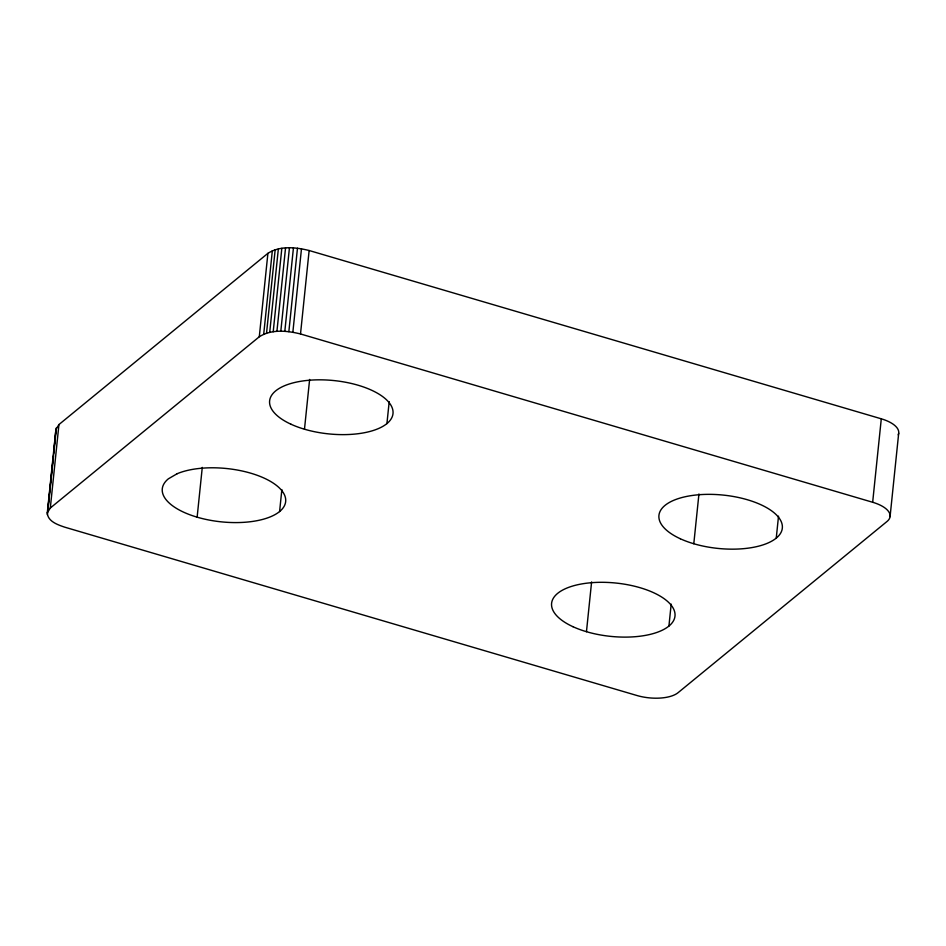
<?xml version="1.0" encoding="UTF-8"?>
<svg xmlns="http://www.w3.org/2000/svg" width="946" height="946" viewBox="0 0 946 946"><rect width="100%" height="100%" fill="white"/><g stroke="black" fill="none" stroke-linecap="round" stroke-linejoin="round"><path stroke-width="1.42" d="M47.3 512.838L50.315 508.014L259.287 336.776C271.455 329.007 287.158 330.651 300.509 333.962L872.661 502.267A31.005 13.398 5.9 0 1 887.052 521.447L678.093 692.673A31.005 13.398 5.9 0 1 636.859 695.487L64.73 527.17C57.86 524.829 47.667 521.459 47.3 512.838L55.92 429.389L58.948 424.553L267.907 253.327C280.075 245.546 295.779 247.202 309.141 250.513L881.294 418.818A31.005 13.398 5.9 0 1 898.203 434.864M47.335 514.6L53.39 456.043M53.686 453.11L55.92 429.389M47.797 511.136L56.417 427.687M50.315 508.014L58.948 424.553M197.135 517.178L202.278 467.395M259.287 336.776L267.907 253.327M263.709 334.21L272.33 250.761M266.536 333.193L275.168 249.744M269.716 332.377L278.349 248.916M273.205 331.774L281.825 248.325M276.918 331.396L285.538 247.947M280.808 331.254L289.441 247.805M284.817 331.348L293.437 247.887M288.849 331.668L297.47 248.219M292.858 332.223L301.478 248.763M279.59 511.55L281.861 489.59M300.509 333.962L309.141 250.513M304.482 429.224L309.626 379.441M386.926 423.595L389.196 401.636M586.461 631.703L591.605 581.92M668.917 626.075L671.187 604.116M693.796 543.749L698.94 493.966M776.252 538.12L778.523 516.149M872.661 502.267L881.294 418.818M890.08 516.611L898.7 433.162M177.198 473.698L168.353 478.83A62.022 26.795 5.9 0 0 223.161 522.026A62.022 26.795 5.9 0 0 280.276 488.857A62.022 26.795 5.9 0 0 177.198 473.698M291.001 424.234A62.022 26.795 5.9 0 0 391.975 417.34A62.022 26.795 5.9 0 0 310.962 380.115A62.022 26.795 5.9 0 0 291.001 424.234M680.316 538.759A62.022 26.795 5.9 0 0 781.301 531.865A62.022 26.795 5.9 0 0 700.277 494.64A62.022 26.795 5.9 0 0 680.316 538.759M572.98 626.713A62.022 26.795 5.9 0 0 673.966 619.819A62.022 26.795 5.9 0 0 592.941 582.594A62.022 26.795 5.9 0 0 572.98 626.713"/></g></svg>
